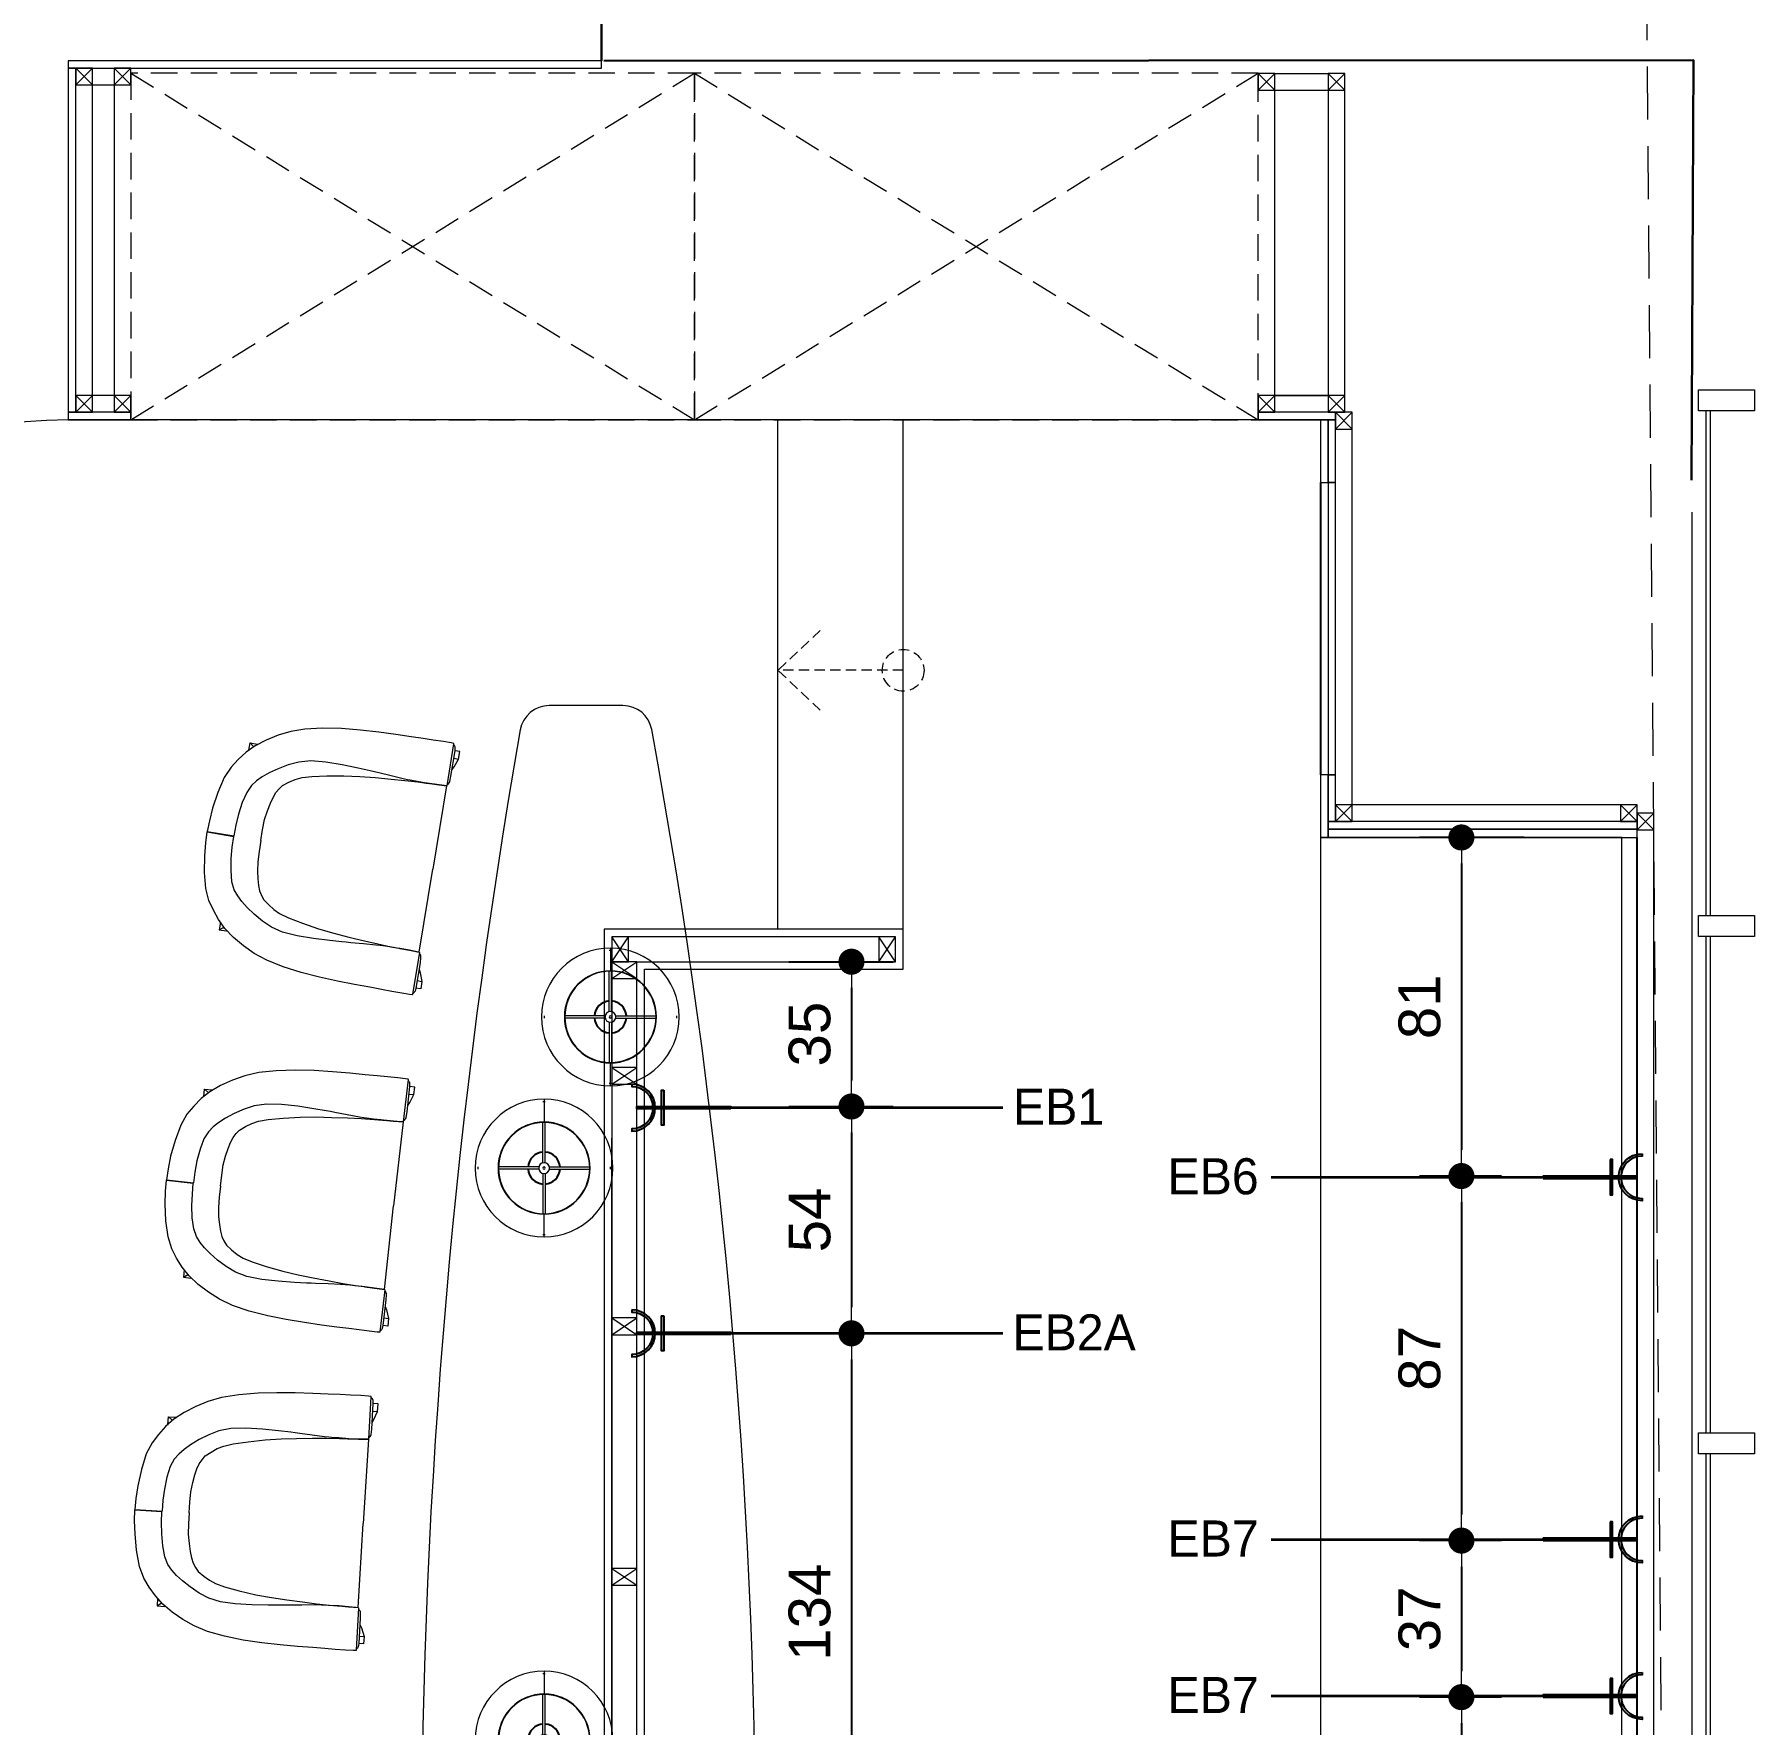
# Model space of a CAD drawing. Header units: centimetres. Extents: x 5488 to 20269, y -31398 to -19684.
# Drawn here: x 13490.3 to 13902.4, y -23624.4 to -23219.6 of the extents above; entities that cross this region are included whole.
import ezdxf
from ezdxf.enums import TextEntityAlignment as Align

# ---------------------------------------------------------------- set-up
doc = ezdxf.new("R2010")
doc.units = ezdxf.units.CM
doc.set_wipeout_variables(frame=1)
doc.header["$PDMODE"] = 1
doc.linetypes.add('( Hidden )', pattern=[0.375, 0.25, -0.125])
doc.linetypes.add('HIDDEN', pattern=[9.524999999999999, 6.35, -3.175])
doc.layers.add('200-InsPoint-3D', color=3, linetype='Continuous', plot=False)
doc.layers.add('ELEKTRİK', color=10, linetype='Continuous')
doc.layers.add('xxx_Autoxxx_Auto_Tefris_Silik', color=252, linetype='Continuous')
for name, color, linetype, lineweight in [('ELK', 1, 'Continuous', 35), ('Make2D$Visible$Curves$METAL', 132, 'Continuous', 0), ('Make2D$Visible$Tangents$Default', 40, 'Continuous', 0), ('xxx_Auto_Duvar_Duvar Plan Kesit', 7, 'Continuous', 30), ('xxx_Auto_Element_Dograma Cam', 140, 'Continuous', 9), ('xxx_Auto_FFE_UPHOLSTERY', 67, 'Continuous', 20), ('xxx_Auto_FFE_WOOD', 36, 'Continuous', 0), ('xxx_Auto_Kaplama_Ahşap', 34, 'Continuous', 0), ('xxx_Auto_Kaplama_Metal', 133, 'Continuous', 0), ('xxx_Auto_Konstruksiyon_Metal', 141, 'Continuous', 0), ('xxx_Auto_Merdiven_Merdiven', 163, 'Continuous', 15), ('xxx_Auto_Mobilya_Mermer', 21, 'Continuous', 15), ('xxx_Auto_Tefris_Silik', 252, 'Continuous', 13), ('xxx_Auto_Tefris_Tefris', 32, 'Continuous', 15)]:
    doc.layers.add(name, color=color, linetype=linetype, lineweight=lineweight)
doc.styles.add('AUTOBAN', font='')
doc.styles.add('TAKSİM', font='GOTHIC.TTF', dxfattribs={"height": 20})
doc.styles.get('AUTOBAN').set_extended_font_data('Helvetica Normal Tr')
doc.dimstyles.new('AUTO_DIM_1-50', dxfattribs={"dimtxt": 10, "dimasz": 6.25, "dimexe": 10, "dimexo": 10, "dimgap": 5, "dimtad": 1, "dimdec": 0, "dimzin": 0, "dimdsep": 46, "dimtxsty": 'AUTOBAN', "dimblk": 'DOT', "dimcen": 5, "dimclrd": 256, "dimclre": 256, "dimclrt": 256, "dimadec": 0, "dimazin": 0, "dimtfac": 1, "dimtdec": 0, "dimtix": 1, "dimtofl": 0, "dimtmove": 1, "dimatfit": 3, "dimfxl": 15, "dimfxlon": 1, "dimtolj": 1, "dimtzin": 0, "dimlwd": -1, "dimlwe": -1, "dimarcsym": 0})

# ---------------------------------------------------------------- blocks, each defined once
blk = doc.blocks.new('A$Cff1dd7f8')
at = {"layer": 'Make2D$Visible$Curves$METAL'}
for p, q in [((0.2732328347628936, 15.87295637635179), (-0.2732328347701696, 15.87295637635179)), ((-0.2732328347701696, 1.253636243458459), (-0.2732328347701696, 10.92609593551242)), ((0.2732328347628936, 1.253636243458459), (0.2732328347628936, 10.92609200894731)), ((-15.87295637656644, 0.2732328345482529), (-15.87295637656644, -0.2732328349775344)), ((-1.253377393892151, 0.2732328345482529), (-10.92589744630095, 0.2732328345482529)), ((1.253870128748531, 0.2732328345482529), (10.9258974462864, 0.2732328345482529)), ((15.87295637655916, -0.2732328349775344), (15.87295637655916, 0.2732328345482529)), ((-1.253380307163752, -0.2732328349775344), (-10.9258974462864, -0.2732328349775344)), ((-0.2732328347701696, -1.253636243458459), (-0.2732328347701696, -10.92573252727379)), ((0.2732328347628936, -1.253636243458459), (0.2732328347628936, -10.92573645383527)), ((1.253867215389619, -0.2732328349775344), (10.92589744627185, -0.2732328349775344)), ((-0.2732328347701696, -15.8729563767738), (0.2732328347628936, -15.8729563767738))]:
    blk.add_line(p, q, dxfattribs=at)
at = {"layer": 'Make2D$Visible$Curves$METAL', "extrusion": (0, 0, -1)}
for centre, radius in [((0, 0), 1.283066643983845), ((7.275957614183426e-12, 0), 0.2848867890329946)]:
    blk.add_circle(centre, radius, dxfattribs=at)
at = {"layer": 'Make2D$Visible$Tangents$Default'}
for p, q in [((0, 10.92931339054849), (0, 11.0353433047203)), ((0, -11.03534330472394), (0, -10.92931339054849))]:
    blk.add_line(p, q, dxfattribs=at)
at = {"layer": 'xxx_Auto_FFE_UPHOLSTERY'}
for p, q in [((0, 16.49999999999636), (0, 11.0353433047203)), ((0, -16.49999999999636), (0, -11.03534330472394))]:
    blk.add_line(p, q, dxfattribs=at)
for centre, radius, start, end in [((0, 0), 16.49999999999511, 90, 270), ((0, 0), 16.49999999999468, 270, 90), ((-7.275957614183426e-12, 0), 11.03534330472205, 90, 270), ((0, 0), 10.92931339054622, 90, 270), ((0, 0), 11.03534330472137, 270, 90), ((0, 0), 10.92931339054624, 270, 90)]:
    blk.add_arc(centre, radius, start, end, dxfattribs=at)
at = {"layer": 'xxx_Auto_FFE_WOOD', "lineweight": -3}
for centre, radius, start, end in [((-7.275957614183426e-12, 3.637978807091713e-12), 3.838265330786329, 94.08214108118798, 175.9164560713276), ((0, 3.637978807091713e-12), 3.838265330786175, 4.082141078054467, 85.9158123688737), ((-7.275957614183426e-12, -3.637978807091713e-12), 3.838265330785848, 184.0803807781987, 265.917858918812), ((-7.275957614183426e-12, 3.637978807091713e-12), 3.838265330788561, 274.086320684831, 355.9178589156785)]:
    blk.add_arc(centre, radius, start, end, dxfattribs=at)
blk = doc.blocks.new('MASA AYDINLATMA 1')
at = {"layer": 'xxx_Auto_Konstruksiyon_Metal'}
blk.add_blockref('A$Cff1dd7f8', (18518.08881804477, -30454.92704879188, -1.576971435546931), dxfattribs=at)
blk = doc.blocks.new('bar_tabla')
blk.add_wipeout([(8493.086191671964, -23936.262466913187), (8492.477129803923, -23936.18178919871), (8491.877488020282, -23936.048017064004), (8491.291885585064, -23935.86218100566), (8490.72483361197, -23935.62571258806), (8490.180700313578, -23935.340433415502), (8489.663677351376, -23935.008541099727), (8489.177747545837, -23934.632592330876), (8488.726654195263, -23934.21548318235), (8488.313872239767, -23933.760426801306), (8487.942581492518, -23933.270928656548), (8487.615642144447, -23932.750759534632), (8487.335572731137, -23932.203926492064), (8487.10453073161, -23931.634641987475), (8486.92429594845, -23931.047291431456), (8486.796256797332, -23930.44639940414), (8476.440201127178, -23862.684152797738), (8469.029101043836, -23794.536918446334), (8464.576868778846, -23726.132623390768), (8463.091862131378, -23657.5996772302), (8464.576868778846, -23589.06673106963), (8469.029101043836, -23520.662436014063), (8476.440201127176, -23452.51520166266), (8486.79625679733, -23384.752955056258), (8486.924295948449, -23384.15206302894), (8487.104530731609, -23383.564712472922), (8487.335572731135, -23382.995427968333), (8487.615642144445, -23382.448594925765), (8487.942581492516, -23381.92842580385), (8488.313872239765, -23381.438927659092), (8488.726654195261, -23380.983871278047), (8489.177747545835, -23380.56676212952), (8489.663677351375, -23380.19081336067), (8490.180700313576, -23379.858921044895), (8490.724833611968, -23379.57364187234), (8491.291885585062, -23379.337173454736), (8491.87748802028, -23379.151337396394), (8492.477129803921, -23379.01756526169), (8493.086191671962, -23378.93688754721), (8493.69998179395, -23378.909925743446), (8511.392033521683, -23378.909925743446), (8511.998770932156, -23378.936270337937), (8512.600941413759, -23379.015105824947), (8513.19401241302, -23379.145838807635), (8513.773519868515, -23379.327485255308), (8514.335101811981, -23379.558677910252), (8514.874531200967, -23379.837676579107), (8515.3877477359, -23380.162381231366), (8515.870888422063, -23380.530347806343), (8516.320316646468, -23380.938806609694), (8516.732649550739, -23381.384683160977), (8517.104783493969, -23381.86462133535), (8517.433917413922, -23382.375008625222), (8517.717573910695, -23382.912003331683), (8517.953617894182, -23383.471563481075), (8518.140272654942, -23384.049477249046), (8518.276133237556, -23384.641394663064), (8529.16996080023, -23452.38382146324), (8536.967452922883, -23520.552076423595), (8541.652429609523, -23589.004708668006), (8543.21516941345, -23657.5996772302), (8541.652429609523, -23726.19464579239), (8536.967452922883, -23794.647278036802), (8529.16996080023, -23862.815532997156), (8518.276133237556, -23930.557959797334), (8518.14027265494, -23931.149877211352), (8517.953617894178, -23931.727790979323), (8517.717573910693, -23932.287351128714), (8517.433917413919, -23932.82434583517), (8517.104783493965, -23933.334733125044), (8516.732649550735, -23933.81467129942), (8516.320316646466, -23934.260547850703), (8515.870888422061, -23934.66900665405), (8515.387747735898, -23935.036973229027), (8514.874531200965, -23935.361677881287), (8514.33510181198, -23935.640676550145), (8513.773519868513, -23935.871869205086), (8513.19401241302, -23936.05351565276), (8512.600941413759, -23936.184248635447), (8511.998770932156, -23936.263084122456), (8511.392033521683, -23936.28942871695), (8493.699981793952, -23936.28942871695)])
at = {"color": 0, "lineweight": -2, "ltscale": 100}
blk.add_lwpolyline([(8493.699981793952, -23936.28942871695), (8511.392033521683, -23936.28942871695, 0.3617938287667207), (8518.276133237556, -23930.55795979733, 0.09136574256456434), (8518.276133237556, -23384.64139466306, 0.3617938287667207), (8511.392033521683, -23378.90992574345), (8493.69998179395, -23378.90992574345, 0.3663756221309762), (8486.79625679733, -23384.75295505626, 0.08687806280788518), (8486.796256797332, -23930.44639940414, 0.3663756221309762)], format="xyb", close=True, dxfattribs=at)
at = {"layer": 'xxx_Auto_Kaplama_Ahşap'}
for p in [(-10009.70311069118, 7001.438421148239), (-10025.59611408161, 6965.231310032705), (-10025.59611408161, 6828.22440660758)]:
    blk.add_blockref('MASA AYDINLATMA 1', p, dxfattribs=at)
blk = doc.blocks.new('40_40_kutu profil')
at = {"layer": 'xxx_Auto_Konstruksiyon_Metal'}
blk.add_lwpolyline([(0.0001679028646321967, -4), (4.000167902864632, -4), (4, 0), (0, 0)], close=True, dxfattribs=at)
for points in [[(4.000167902864632, -4), (0, 0)], [(0.0001679028646321967, -4), (4, 0)]]:
    blk.add_lwpolyline(points, dxfattribs=at)
blk = doc.blocks.new('A$C19821016')
for points in [[(22.44048920782006, -61.0090202333231), (33.71055451543725, -61.00901563544357), (33.78069534895985, -60.9965148438896), (33.83082045573065, -60.95901444196898), (33.85852249318486, -60.2381606251256), (33.86139793345501, -58.1755995887961), (33.84255033592672, -55.43170722200375), (33.79860576906867, -52.6669135487391), (33.73707339253815, -49.45680767784688), (33.65896580158369, -45.37702522375002), (33.52197431638888, -40.74022165262431), (33.28380551592454, -35.859057675847), (32.84670019998885, -30.84781451082017), (32.11292205656537, -25.82077432861297), (31.11008015044354, -21.25182599201798), (29.86580261990639, -17.61485597962928), (28.36018421080371, -14.50832735804033), (26.57331585428983, -11.53070510119323), (24.59531985987269, -8.894269445760074), (22.51632235175202, -6.811296813710214), (20.2947411285113, -5.051698034385481), (17.95173435407378, -3.48197586099559), (14.93015788030243, -2.143560040492957), (10.70720175392125, -1.10759679752482), (6.354020586531988, -0.4161923235042195), (2.941776619118173, -0.1114299216606014), (0, 0), (-8.262786650448106e-06, -0.04298319035115128), (-0.01461591484257951, -0.07518768906811601), (-0.05846371977531817, -0.08592607975879218)], [(-22.55739179240481, -61.00902941227832), (-33.827457100022, -61.00902941227832), (-33.89759793864505, -60.99652864933887), (-33.94772306071536, -60.95902826786914), (-33.97542539225833, -60.23817446232715), (-33.97830167399661, -58.1756134271709), (-33.95945519590168, -55.4317210526915), (-33.91551175700442, -52.66692736149707), (-33.85398069010989, -49.4568214655028), (-33.77587476359622, -45.37703897953907), (-33.63888517009036, -40.74023535252491), (-33.40071836100833, -35.85907127858081), (-32.96361508952396, -30.84782793522754), (-32.22983899699466, -25.82078745366016), (-31.2269989548804, -21.25183870793262), (-29.98272290812747, -17.61486818791309), (-28.47710576640384, -14.50833895207325), (-26.69023862468021, -11.5307159662334), (-24.71224370585696, -8.894279503831058), (-22.63324704753177, -6.811306023606448), (-20.41166654216067, -5.051706337937503), (-18.06866040812747, -3.481983208665042), (-15.0470844803931, -2.143566155442386), (-10.82412877665774, -1.107601189622073), (-6.470947891342803, -0.4161949396220734), (-3.05870404826419, -0.1114311456767609), (-0.1169274746062001, -2.385058905929327e-08), (-0.1169191942826728, -0.04298321419992135), (-0.1023115290881833, -0.07518770695605781), (-0.05846371977531817, -0.08592607975879218)], [(-0.1169346111109917, -0.04294922580265848), (-0.1169346111109917, -7.225942635544925), (-0.1169346111109917, -7.202067047377568), (-0.1023200227500638, -7.184169793137698), (-0.05846372233645525, -7.178199791916995)], [(7.166438081185333e-06, -0.04294922580265848), (7.166438081185333e-06, -7.225942635544925), (7.166438081185333e-06, -7.202067047377568), (-0.0146074219228467, -7.184169793137698), (-0.05846372233645525, -7.178199791916995)], [(-23.24763871632422, -7.42686047420284), (-23.26189767775941, -7.416759490966797), (-25.27224504409787, -7.416761422211493), (-25.27218965335305, -9.383563995157601), (-25.20105037850044, -9.545786369859343)], [(-25.27224504409787, -7.416761422211493), (-24.59493600783753, -8.268869400024414), (-24.39732333117536, -8.578743330661382)], [(-22.55958630994246, -61.00902941227832), (-22.51957967236922, -60.95903017521778), (-22.47228505567, -60.26843264103809), (-22.41041257337019, -58.29664614201465), (-22.34125211194441, -55.68426325322071), (-22.35372998670027, -54.92947008610645), (-22.37625195935652, -53.00333979130664), (-22.39969708875105, -51.07266809941211), (-22.41195371106551, -50.37190439701953), (-22.49295690015242, -49.20993235112292), (-22.72262647107527, -45.89564325810352), (-22.95754697278426, -42.56603052616992), (-23.05430295422957, -41.35809137822071), (-23.13473393872664, -40.17320539952198), (-23.32067563489363, -36.91275169850269), (-23.47826459363387, -32.57976152897754), (-23.4736335511534, -28.17726614476123), (-23.14938428357527, -24.17651369572559), (-22.3481223817198, -21.04875185490528), (-21.16510846570418, -18.42441179753223), (-19.69560124829695, -15.93391802311817), (-18.18010785535262, -13.76853373051563), (-16.8591315980284, -12.11951830387989), (-15.55696465924666, -10.80996515751758), (-14.09789063886092, -9.662961983689456), (-12.11305692151473, -8.709266686448245), (-9.23361375287459, -7.979633355149417), (-6.015085482153154, -7.499422097214847), (-3.012998842748857, -7.293987298020511), (-0.1191291286486376, -7.225942635544925), (-0.1169346111109917, -7.225942635544925)], [(-23.26189767775941, -7.416759490966797), (-23.26189767775941, -7.441146699326055)], [(22.4404643477319, -61.00902941227832), (22.40045771015866, -60.95903017521778), (22.35316309345944, -60.26843264103809), (22.29129061115964, -58.29664614201465), (22.22213014973386, -55.68426325322071), (22.23460802448972, -54.92947008610645), (22.25712999714597, -53.00333979130664), (22.2805751265405, -51.07266809941211), (22.29283174885495, -50.37190439701953), (22.37383493794187, -49.20993235112292), (22.60350450886472, -45.89564325810352), (22.8384250105737, -42.56603052616992), (22.93518099201901, -41.35809137822071), (23.01561197651608, -40.17320539952198), (23.20155367268308, -36.91275169850269), (23.35914263142331, -32.57976152897754), (23.35451158894284, -28.17726614476305), (23.03026232136472, -24.17651369572741), (22.22900041950925, -21.0487518549071), (21.04598650349362, -18.42441179753405), (19.5764792860864, -15.93391802311999), (18.06098589314206, -13.76853373051745), (16.74000963581784, -12.1195183038817), (15.4378426970361, -10.8099651575194), (13.97876867665036, -9.662961983691275), (11.99393495930417, -8.709266686450064), (9.114491790664033, -7.979633355151236), (5.895963519942597, -7.499422097216666), (2.893876880538301, -7.293987298020511), (7.166438081185333e-06, -7.225942635544925)], [(23.13071127677358, -7.42686047420284), (23.14497023820877, -7.416759490966797), (25.15531760454724, -7.416761422211493), (25.15526221380242, -9.383563995157601), (25.0841229389498, -9.545786369859343)], [(23.14497023820877, -7.416759490966797), (23.14497023820877, -7.441146699326055)], [(25.15531760454724, -7.416761422211493), (24.4780085682869, -8.268869400024414), (24.28039589162472, -8.578743330661382)], [(-25.27224313674378, -9.383563995361328), (-25.07934186862622, -9.383563263287215)], [(25.15531569719315, -9.383563995361328), (24.96241442907558, -9.383563263289034)], [(-26.95255864102, -61.61902857297537), (-27.86001366376877, -62.05429267883301), (-30.04897850751877, -62.90637397766113), (-32.05932205915451, -62.9063478034077), (-32.05932205915451, -61.61762316557542)], [(-30.04898644959212, -61.6190294397893), (-30.04900321054993, -62.90637397733917)], [(26.83563120146937, -61.61902857297537), (27.74308622421813, -62.05429267883301), (29.93205106796813, -62.90637397766113), (31.94239461960387, -62.9063478034077), (31.94239461960387, -61.61762316557542)], [(29.93205901004148, -61.6190294397893), (29.93207577099929, -62.90637397733917)]]:
    blk.add_lwpolyline(points)
at = {"elevation": -1.971214294433667}
for points in [[(-0.05846558138728142, -14.48922157287598), (-2.981317143887281, -14.48922157287598), (-5.743293385952711, -14.58601760864258), (-8.183518987149, -14.92296600341797), (-10.26409588381648, -15.37605094909668), (-11.94712601229548, -15.82791137695312), (-13.30847797915339, -16.35544013977051), (-14.42402039095759, -17.03553009033203), (-15.45691452547908, -17.81680488586426), (-16.60385666415095, -19.34931373596191), (-17.6089225821197, -20.90572547912598), (-18.3897071890533, -22.60106372833252), (-19.11252365633845, -25.08364486694336), (-19.94369469210505, -29.00178527832031), (-20.70149956271052, -33.49360394477844), (-21.20422516390681, -37.69722175598145), (-21.55900074468445, -41.77080420598031), (-21.88651428744197, -46.02813339233398), (-22.12501546791646, -49.72882347550694), (-22.27199805203963, -53.203068028708), (-22.33123932406306, -55.39768981933594), (-22.33905945345759, -55.68998527526855), (-22.40821991488338, -58.3023681640625), (-22.47738037630916, -60.91475105285645), (-0.05846558138728142, -60.87828826904297)], [(-0.05846558138728142, -14.48922157287598), (2.864385981112719, -14.48922157287598), (5.626362223178148, -14.58601760864258), (8.066587824374437, -14.92296600341797), (10.14716472104192, -15.37605094909668), (11.83019484952092, -15.82791137695312), (13.19154681637883, -16.35544013977051), (14.30708922818303, -17.03553009033203), (15.33998336270452, -17.81680488586426), (16.48692550137639, -19.34931373596191), (17.49199141934514, -20.90572547912598), (18.27277602627873, -22.60106372833252), (18.99559249356389, -25.08364486694336), (19.82676352933049, -29.00178527832031), (20.58456839993596, -33.49360394477844), (21.08729400113225, -37.69722175598145), (21.44206958190989, -41.77080420598031), (21.76958312466741, -46.02813339233398), (22.00808430514189, -49.72882347550694), (22.15506688926507, -53.203068028708), (22.2143081612885, -55.39768981933594), (22.22212829068303, -55.68998527526855), (22.29128875210881, -58.3023681640625), (22.36044921353459, -60.91475105285645), (-0.05846558138728142, -60.87828826904297)]]:
    blk.add_lwpolyline(points, dxfattribs=at)
for points in [[(-22.86046862717922, -61.00902941227832, -0.2248433294335341), (-23.77753990888596, -61.5302791595459), (-25.23238152265549, -61.61902809143066), (-32.04581040143967, -61.6190299987793), (-32.89820069074631, -61.5302791595459, -0.1677319104943436), (-33.60453691308976, -61.00902941227832, -0.1677319104943436)], [(22.74354118762858, -61.00902941227832, 0.2248433294335341), (23.66061246933532, -61.5302791595459), (25.11545408310485, -61.61902809143066), (31.92888296188903, -61.6190299987793), (32.78127325119567, -61.5302791595459, 0.1677319104943436), (33.48760947353912, -61.00902941227832, 0.1677319104943436)]]:
    blk.add_lwpolyline(points, format="xyb")
blk = doc.blocks.new('A$C67A25700')
at = {"color": 0}
blk.add_wipeout([(22.564627395776274, 3.6035648822053616), (22.865509711788643, 3.6035920171375935), (23.78262799845387, 3.0824249776376647), (25.23747761006873, 2.993807250331251), (26.957654721480644, 2.993961902161324), (27.865148994630566, 2.5587796364850703), (30.054215377065756, 1.7068957544507342), (32.064534217496025, 1.7070770541237152), (32.06441799210178, 2.995827860646699), (32.903288743203106, 3.083247520201354), (33.60957795400765, 3.604560965952899), (33.83249814003359, 3.6045810699065655), (33.90263785099481, 3.6170881584142194), (33.95275959090852, 3.654593060242398), (33.983087183088244, 6.438010647339581), (33.96938697108246, 8.406797303593123), (33.90551396234512, 12.68853339233194), (33.809288597456046, 17.688202188177897), (33.72887655095302, 20.94504650073022), (33.522794772260795, 26.313929328527905), (33.069419679775706, 32.58053401632833), (32.80064186742035, 34.89740749031008), (32.65850676486087, 35.87054947590042), (32.3123357704602, 38.24064330056233), (31.94402552606096, 40.10279229859346), (31.538606646005938, 41.94908939027058), (31.228454521661636, 43.361537091463035), (29.983850481470107, 46.99839538223418), (28.477953184970474, 50.10478882205729), (26.690817514965897, 53.08225064800376), (25.201446003213967, 55.06703621407316), (25.272628392890873, 55.22927472887967), (25.272452925067444, 57.19607729420378), (23.247840230841543, 57.18579049209428), (22.416567983725688, 57.973004630505955), (20.989356748826054, 59.10321581915976), (20.22227433780293, 59.68755108651475), (18.068513462242915, 61.13020583980813), (15.046816842274891, 62.46835038816441), (11.497127578105285, 63.338811924380764), (7.548840183053857, 64.02378132801705), (6.470524505929328, 64.19494816205939), (3.0582531917440607, 64.49940422313692), (1.587359886214837, 64.55498713244543), (0.11646658068561243, 64.61057004175419), (0.11647759054372137, 64.56762084062153), (0.10185741599450845, 64.53538104082222), (0.05801057529342903, 64.52463871366868), (0.014161802102919105, 64.5353731499224), (-0.0004641865338585061, 64.56761034549615), (-0.000460893447566316, 64.61055952055543), (-0.3537941811165232, 64.59714389429001), (-1.1222824154761888, 64.56796535011773), (-1.8539093949343113, 64.54018638203075), (-2.653403321217341, 64.50983059023011), (-2.9422274513464246, 64.49886429658729), (-4.382143065094852, 64.37012825339168), (-5.703921731851037, 64.25195427575488), (-6.3544439200285465, 64.19379416434444), (-9.898423185737272, 63.6305854501468), (-10.707562715722961, 63.50199710351093), (-14.930425397066468, 62.465653019415164), (-17.951881154139205, 61.12696470488302), (-20.29474635438334, 59.557031234897885), (-22.302816366132287, 57.96624883859227), (-23.144762160519786, 57.19171274134356), (-25.155109518507967, 57.19152950785442), (-25.154930235975666, 55.22472694287434), (-25.08372284807259, 55.06251098952158), (-25.829793411816937, 54.06789997249954), (-26.395226360512336, 53.31410285532269), (-26.48526004156958, 53.194076016798775), (-26.57273674838163, 53.07745796408701), (-27.05456163697683, 52.27438491976792), (-27.466036655262972, 51.5885662677711), (-28.192188287673098, 50.3782659784402), (-28.359336562146265, 50.09967457145543), (-28.783258899888807, 49.224798483829964), (-29.32560722718836, 48.10551898267936), (-29.657307659717887, 47.4209672361959), (-29.864674804283236, 46.99301017900191), (-30.210810771672147, 45.98097155312495), (-30.48664956779451, 45.17446907290685), (-30.866922754117628, 44.06261942651973), (-31.10862433130579, 43.35592796681158), (-31.47210072935064, 41.6992157842141), (-31.768277819644236, 40.34925139494567), (-32.11105418486363, 38.78688920796397), (-32.42190802748589, 36.65591618398329), (-32.89754225674223, 33.14965067978255), (-32.932514913536394, 32.7482845750805), (-33.15536726028036, 30.19070426708212), (-33.30877189779288, 28.178935173972107), (-33.460625521176006, 25.060985909026357), (-33.53590189558354, 23.285360222963767), (-33.61627041890844, 20.556759523500787), (-33.665791280603024, 18.68171246167804), (-33.71682296664899, 16.00356152745318), (-33.773078178812916, 13.05384249921093), (-33.81616439642014, 10.558199261836222), (-33.847312079335595, 7.803853421567467), (-33.855081424048294, 5.4006260095592395), (-33.83966717475836, 4.008919967440164), (-33.825783651154865, 3.6484943096316726), (-33.775655162631516, 3.610998428374188), (-33.705513202016476, 3.598503962488735), (-33.48256815978256, 3.5985102918481005), (-32.77618493164463, 3.077324247305782), (-31.937298426385947, 2.990055895511773), (-31.937198982277746, 1.7013312616260023), (-29.926838657530492, 1.701486390567858), (-27.28424278475527, 2.7714380679586625), (-26.830534902272795, 2.9891110392071383), (-25.110357790947727, 2.9892666541282793), (-23.65552418689538, 3.0781467898670627), (-22.738499917563573, 3.599479240663406), (-22.435447939815695, 3.5995157502212365), (-22.395420950647168, 3.6495094183449908), (-22.355416447478696, 3.693792148674838), (-11.689830955488139, 3.7121008448544472), (2.33735375802466, 3.728783568228927), (14.371834928358787, 3.7102956601598933), (22.15593117456718, 3.6983373834575985)], dxfattribs=at)
at = {"color": 0, "xscale": -1, "rotation": 0.00516719330883042}
blk.add_blockref('A$C19821016', (-0.0004608934486896032, 64.6105595205554), dxfattribs=at)
blk = doc.blocks.new('A$C50025146')
at = {"layer": 'ELEKTRİK'}
for points in [[(16.0258407970905, 9.846670621633166), (16.5885051934838, 9.846670621633166), (16.5885051934838, 1.406704675742731), (16.0258407970905, 1.406704675742731)], [(6.940050297998823e-05, 5.345355450490388), (6.940050297998823e-05, 5.908019846885509), (22.50664525620232, 5.908019846885509), (22.50664525620232, 5.345355450490388)]]:
    blk.add_hatch(color=256, dxfattribs=at).paths.add_polyline_path(points)
h = blk.add_hatch(color=256, dxfattribs=at)
edge = h.paths.add_edge_path()
edge.add_line((23.70435837441619, 11.25333161261187), (23.70435837441619, 10.69066721622039))
edge.add_ellipse((23.70435837441619, 5.626687648689767), major_axis=(3.580774291992597, -3.580774291992606), ratio=0.9999999999999413, start_angle=134.9999999999983, end_angle=314.9999999999983)
edge.add_line((23.70435837441619, 0.5627080811555061), (23.70435837441619, 4.368476402305532e-05))
edge.add_ellipse((23.70435837441619, 5.626687648689767), major_axis=(3.978638102213783, 3.978638102213774), ratio=0.9999999999999128, start_angle=45.0000000000025, end_angle=225.0000000000025, ccw=False)
for points, elevation in [([(16.0258407970905, 1.406704675742731), (16.0258407970905, 9.846670621633166), (16.5885051934838, 9.846670621633166), (16.5885051934838, 1.406704675742731)], 4.791194770819646e-08), ([(6.940050297998823e-05, 5.908019846885509), (22.50664525620232, 5.908019846885509), (22.50664525620232, 5.345355450490388), (6.940050297998823e-05, 5.345355450490388)], 4.794507297291503e-08)]:
    blk.add_lwpolyline(points, close=True, dxfattribs=dict(at, elevation=elevation))
at = {"layer": 'ELEKTRİK', "elevation": 4.798666618537076e-08}
blk.add_lwpolyline([(23.70435837441437, 4.368476402305532e-05), (23.70435837441619, 0.5627080811555061, -0.9999999999999944), (23.70435837441619, 10.69066721622039), (23.70435837441619, 11.25333161261187, 0.9999999999999944)], format="xyb", close=True, dxfattribs=at)
blk = doc.blocks.new('_DOT')
at = {"color": 0, "linetype": 'ByBlock', "lineweight": 0}
blk.add_line((-0.5, 1e-16), (-1, 2e-16), dxfattribs=at)
at = {"linetype": 'ByBlock', "lineweight": 0, "const_width": 0.5}
blk.add_lwpolyline([(-0.25, 0, 1), (0.25, 0, 1)], format="xyb", close=True, dxfattribs=at)
blk = doc.blocks.new('*D324')
at = {"transparency": 16777216}
for p, q in [((13847.12619090523, -23411.94657527739), (13822.12619090523, -23411.94657527739)), ((13832.12619090523, -23418.19657527739), (13832.12619090523, -23486.79686667752)), ((13841.70224471804, -23493.04686667752), (13822.12619090523, -23493.04686667752))]:
    blk.add_line(p, q, dxfattribs=at)
at = {"layer": 'Defpoints', "color": 0, "transparency": 16777216}
for p in [(13874.20882057376, -23411.94657527739), (13832.12619090523, -23493.04686667752), (13851.70224471804, -23493.04686667752)]:
    blk.add_point(p, dxfattribs=at)
at = {"transparency": 16777216, "xscale": 6.25, "yscale": 6.25, "zscale": 6.25}
for p, rotation in [((13832.12619090523, -23411.94657527739), 90), ((13832.12619090523, -23493.04686667752), 270)]:
    blk.add_blockref('_DOT', p, dxfattribs=dict(at, rotation=rotation))
at = {"transparency": 16777216, "insert": (13822.12619090522, -23452.49672097745), "char_height": 10, "attachment_point": 5, "rotation": 90, "style": 'AUTOBAN'}
blk.add_mtext('\\A1;81', dxfattribs=at)
blk = doc.blocks.new('*D325')
at = {"transparency": 16777216}
for p, q in [((13841.70224471804, -23493.04686667752), (13822.12619090524, -23493.04686667752)), ((13832.12619090524, -23499.29686667752), (13832.12619090524, -23574.11561014962)), ((13841.70224471804, -23580.36561014962), (13822.12619090524, -23580.36561014962))]:
    blk.add_line(p, q, dxfattribs=at)
at = {"layer": 'Defpoints', "color": 0, "transparency": 16777216}
for p in [(13851.70224471804, -23493.04686667752), (13832.12619090524, -23580.36561014962), (13851.70224471804, -23580.36561014962)]:
    blk.add_point(p, dxfattribs=at)
at = {"transparency": 16777216, "xscale": 6.25, "yscale": 6.25, "zscale": 6.25}
for p, rotation in [((13832.12619090524, -23493.04686667752), 90), ((13832.12619090524, -23580.36561014962), 270)]:
    blk.add_blockref('_DOT', p, dxfattribs=dict(at, rotation=rotation))
at = {"transparency": 16777216, "insert": (13822.12619090523, -23536.70623841357), "char_height": 10, "attachment_point": 5, "rotation": 90, "style": 'AUTOBAN'}
blk.add_mtext('\\A1;87', dxfattribs=at)
blk = doc.blocks.new('*D326')
at = {"transparency": 16777216}
for p, q in [((13841.70224471804, -23580.36561014962), (13822.12619090526, -23580.36561014962)), ((13832.12619090526, -23586.61561014962), (13832.12619090526, -23611.61037277993)), ((13841.70224471804, -23617.86037277993), (13822.12619090526, -23617.86037277993))]:
    blk.add_line(p, q, dxfattribs=at)
at = {"layer": 'Defpoints', "color": 0, "transparency": 16777216}
for p in [(13851.70224471804, -23580.36561014962), (13832.12619090526, -23617.86037277993), (13851.70224471804, -23617.86037277993)]:
    blk.add_point(p, dxfattribs=at)
at = {"transparency": 16777216, "xscale": 6.25, "yscale": 6.25, "zscale": 6.25}
for p, rotation in [((13832.12619090526, -23580.36561014962), 90), ((13832.12619090526, -23617.86037277993), 270)]:
    blk.add_blockref('_DOT', p, dxfattribs=dict(at, rotation=rotation))
at = {"transparency": 16777216, "insert": (13822.12619090525, -23599.11299146478), "char_height": 10, "attachment_point": 5, "rotation": 90, "style": 'AUTOBAN'}
blk.add_mtext('\\A1;37', dxfattribs=at)
blk = doc.blocks.new('*D327')
at = {"transparency": 16777216}
for p, q in [((13841.70224471804, -23617.86037277993), (13822.12619090527, -23617.86037277993)), ((13832.12619090527, -23624.11037277993), (13832.12619090527, -23659.5816313615)), ((13841.70224471804, -23665.8316313615), (13822.12619090527, -23665.8316313615))]:
    blk.add_line(p, q, dxfattribs=at)
at = {"layer": 'Defpoints', "color": 0, "transparency": 16777216}
for p in [(13851.70224471804, -23617.86037277993), (13832.12619090527, -23665.8316313615), (13851.70224471804, -23665.8316313615)]:
    blk.add_point(p, dxfattribs=at)
at = {"transparency": 16777216, "xscale": 6.25, "yscale": 6.25, "zscale": 6.25}
for p, rotation in [((13832.12619090527, -23617.86037277993), 90), ((13832.12619090527, -23665.8316313615), 270)]:
    blk.add_blockref('_DOT', p, dxfattribs=dict(at, rotation=rotation))
at = {"transparency": 16777216, "insert": (13822.12619090526, -23641.84600207071), "char_height": 10, "attachment_point": 5, "rotation": 90, "style": 'AUTOBAN'}
blk.add_mtext('\\A1;48', dxfattribs=at)
blk = doc.blocks.new('*D334')
at = {"transparency": 16777216}
for p, q in [((13671.02712164288, -23441.71162584583), (13696.02712164288, -23441.71162584583)), ((13686.02712164288, -23447.96162584583), (13686.02712164288, -23470.13546285923)), ((13671.02712164288, -23476.38546285923), (13696.02712164288, -23476.38546285923))]:
    blk.add_line(p, q, dxfattribs=at)
at = {"layer": 'Defpoints', "color": 0, "transparency": 16777216}
for p in [(13634.60872927734, -23441.71162584583), (13657.11530513306, -23476.38546285923), (13686.02712164288, -23476.38546285923)]:
    blk.add_point(p, dxfattribs=at)
at = {"transparency": 16777216, "xscale": 6.25, "yscale": 6.25, "zscale": 6.25}
for p, rotation in [((13686.02712164288, -23441.71162584583), 90), ((13686.02712164288, -23476.38546285923), 270)]:
    blk.add_blockref('_DOT', p, dxfattribs=dict(at, rotation=rotation))
at = {"transparency": 16777216, "insert": (13676.02712164287, -23459.04854435253), "char_height": 10, "attachment_point": 5, "rotation": 90, "style": 'AUTOBAN'}
blk.add_mtext('\\A1;35', dxfattribs=at)
blk = doc.blocks.new('*D335')
at = {"transparency": 16777216}
for p, q in [((13671.0271216429, -23476.38546285923), (13696.0271216429, -23476.38546285923)), ((13686.0271216429, -23482.63546285923), (13686.0271216429, -23524.47067180092)), ((13671.0271216429, -23530.72067180092), (13696.0271216429, -23530.72067180092))]:
    blk.add_line(p, q, dxfattribs=at)
at = {"layer": 'Defpoints', "color": 0, "transparency": 16777216}
for p in [(13657.11530513306, -23476.38546285923), (13657.63608154019, -23530.72067180092), (13686.0271216429, -23530.72067180092)]:
    blk.add_point(p, dxfattribs=at)
at = {"transparency": 16777216, "xscale": 6.25, "yscale": 6.25, "zscale": 6.25}
for p, rotation in [((13686.0271216429, -23476.38546285923), 90), ((13686.0271216429, -23530.72067180092), 270)]:
    blk.add_blockref('_DOT', p, dxfattribs=dict(at, rotation=rotation))
at = {"transparency": 16777216, "insert": (13676.02712164289, -23503.55306733007), "char_height": 10, "attachment_point": 5, "rotation": 90, "style": 'AUTOBAN'}
blk.add_mtext('\\A1;54', dxfattribs=at)
blk = doc.blocks.new('*D336')
at = {"transparency": 16777216}
for p, q in [((13671.02712164291, -23530.72067180092), (13696.02712164291, -23530.72067180092)), ((13686.02712164291, -23536.97067180092), (13686.02712164291, -23658.09546977098)), ((13671.02712164291, -23664.34546977098), (13696.02712164291, -23664.34546977098))]:
    blk.add_line(p, q, dxfattribs=at)
at = {"layer": 'Defpoints', "color": 0, "transparency": 16777216}
for p in [(13657.63608154019, -23530.72067180092), (13657.88219927734, -23664.34546977098), (13686.02712164291, -23664.34546977098)]:
    blk.add_point(p, dxfattribs=at)
at = {"transparency": 16777216, "xscale": 6.25, "yscale": 6.25, "zscale": 6.25}
for p, rotation in [((13686.02712164291, -23530.72067180092), 90), ((13686.02712164291, -23664.34546977098), 270)]:
    blk.add_blockref('_DOT', p, dxfattribs=dict(at, rotation=rotation))
at = {"transparency": 16777216, "insert": (13676.0271216429, -23597.53307078595), "char_height": 10, "attachment_point": 5, "rotation": 90, "style": 'AUTOBAN'}
blk.add_mtext('\\A1;134', dxfattribs=at)

msp = doc.modelspace()

# ---------------------------------------------------------------- linework, layer by layer
at = {"layer": 'ELK', "color": 1}
for p, q in [((13786.51867419155, -23493.32819887573), (13874.20882057375, -23493.3281988757)), ((13786.51867419155, -23580.08427795144), (13874.20882057375, -23580.08427795141)), ((13786.51867419155, -23617.57904058174), (13874.20882057375, -23617.57904058171))]:
    msp.add_line(p, q, dxfattribs=at)
at = {"layer": 'xxx_Auto_Duvar_Duvar Plan Kesit'}
for points in [[(13626.14094138205, -23225.90961931767), (13627.93882275731, -22786.71722942087), (13654.2430281963, -22786.71722942087)], [(13626.67550810345, -23225.94993833271), (13887.70080372358, -23225.72925589557), (13887.26699331365, -23326.36813765449)]]:
    msp.add_lwpolyline(points, dxfattribs=at)
at = {"layer": 'xxx_Auto_Element_Dograma Cam'}
for points in [[(13888.91300238567, -23309.7387900675), (13888.91300238567, -23304.7387900675), (13902.35898625961, -23304.7387900675), (13902.35898625961, -23309.7387900675)], [(13888.91300238567, -23435.65901408037), (13888.91300238567, -23430.65901408037), (13902.35898625961, -23430.65901408037), (13902.35898625961, -23435.65901408037)], [(13888.91300238567, -23559.57923809323), (13888.91300238567, -23554.57923809324), (13902.35898625961, -23554.57923809324), (13902.35898625961, -23559.57923809323)]]:
    msp.add_lwpolyline(points, close=True, dxfattribs=at)
for points in [[(13890.78098920619, -23430.65901408037), (13890.78098920619, -23309.7387900675)], [(13891.78098920619, -23430.65901408037), (13891.78098920619, -23309.7387900675)], [(13887.40865267089, -24049.32448307136), (13887.40865267089, -23334.04706329626)], [(13890.78098920619, -23554.57923809324), (13890.78098920619, -23435.65901408037)], [(13891.78098920619, -23554.57923809324), (13891.78098920619, -23435.65901408037)], [(13890.78098920619, -23678.4994621061), (13890.78098920619, -23559.57923809323)], [(13891.78098920619, -23678.4994621061), (13891.78098920619, -23559.57923809323)]]:
    msp.add_lwpolyline(points, dxfattribs=at)
at = {"layer": 'xxx_Auto_Kaplama_Ahşap'}
for points in [[(13498.40516435784, -23227.70961931767), (13626.14094138205, -23227.70961931767), (13626.14094138205, -23225.90961931767), (13498.40516435784, -23225.90961931767)], [(13498.40516435784, -23310.10961931767), (13500.20516435783, -23310.10961931767), (13500.20516435783, -23227.70961931767), (13498.40516435784, -23227.70961931767)], [(13498.40516435784, -23311.90961931767), (13513.40516435784, -23311.90961931767), (13513.40516435784, -23310.10961931767), (13498.40516435784, -23310.10961931767)], [(13783.40516435784, -23311.90961931767), (13801.99957716463, -23311.90891412214), (13801.99957716463, -23310.10891412214), (13783.40516435784, -23310.10891412213)], [(13798.41075141257, -23326.9092667199), (13800.20516428861, -23326.9092667199), (13800.20516428859, -23311.9092667199), (13798.41075141257, -23311.9092667199)], [(13800.2051642886, -23326.9092667199), (13801.99957716464, -23326.9092667199), (13801.99957716463, -23311.9092667199), (13800.2051642886, -23311.9092667199)], [(13800.20516428859, -23396.94657527738), (13801.99957716463, -23396.94657527738), (13801.99957716462, -23326.9092667199), (13800.20516428859, -23326.9092667199)], [(13798.41075141256, -23411.94657527738), (13800.20516428861, -23411.94657527738), (13800.20516428859, -23396.94657527738), (13798.41075141256, -23396.94657527738)], [(13800.20516428859, -23408.14657527739), (13801.99957716463, -23408.14657527739), (13801.99957716462, -23396.94657527738), (13800.20516428859, -23396.94657527738)], [(13800.20516428862, -23409.94657527739), (13874.20882057375, -23409.94657527739), (13874.20882057375, -23408.14657527739), (13800.20516428862, -23408.14657527739)], [(13798.41075141256, -23906.13186837157), (13870.52865267087, -23906.13186837157), (13870.52865267087, -23411.94657527739), (13798.41075141256, -23411.94657527739)]]:
    msp.add_lwpolyline(points, close=True, dxfattribs=at)
at = {"layer": 'xxx_Auto_Kaplama_Metal'}
for points in [[(13504.2053322607, -23231.70961931767), (13509.40499645497, -23231.70961931767), (13509.40499645497, -23306.10961931767), (13504.2053322607, -23306.10961931767)], [(13787.40516436134, -23232.92128856323), (13800.20508004079, -23232.92128856323), (13800.20508004079, -23306.10837682593), (13787.40516436134, -23306.10837682593)]]:
    msp.add_lwpolyline(points, close=True, dxfattribs=at)
for points in [[(13787.40499645848, -23228.92128856323), (13800.20508006333, -23228.92128856675)], [(13804.20508003375, -23306.10820892307), (13804.2052479662, -23232.92128856675)]]:
    msp.add_lwpolyline(points, dxfattribs=at)
at = {"layer": 'xxx_Auto_Konstruksiyon_Metal'}
for points in [[(13787.4049964585, -23306.10891411861), (13800.20508004079, -23306.10837682593)], [(13874.20865267089, -23404.14657527738), (13805.99974506752, -23404.14657527739), (13805.99974506752, -23314.10891412214)], [(13878.20864922849, -23907.93186837158), (13878.20882057375, -23410.14657527738)], [(13692.60872927734, -23441.71162584582), (13696.60872927734, -23435.71162584582)], [(13696.60872927734, -23441.71162584582), (13692.60872927734, -23435.71162584582)]]:
    msp.add_lwpolyline(points, dxfattribs=at)
msp.add_lwpolyline([(13692.60872927734, -23441.71162584582), (13696.60872927734, -23441.71162584582), (13696.60872927734, -23435.71162584582), (13692.60872927734, -23435.71162584582)], close=True, dxfattribs=at)
at = {"layer": 'xxx_Auto_Merdiven_Merdiven'}
msp.add_lwpolyline([(13698.40872927733, -23442.07189151707), (13698.40872927733, -23311.90992574344)], dxfattribs=at)
at = {"layer": 'xxx_Auto_Merdiven_Merdiven', "linetype": '( Hidden )', "ltscale": 10}
for points in [[(13678.56095199267, -23362.36317224989), (13668.40872927733, -23371.90991956348)], [(13698.40872927733, -23371.90992574344), (13668.40872927733, -23371.90992574344)]]:
    msp.add_lwpolyline(points, dxfattribs=at)
msp.add_circle((13698.40872927733, -23371.90992574344), 5, dxfattribs=at)
at = {"layer": 'xxx_Auto_Mobilya_Mermer'}
msp.add_lwpolyline([(13800.20516428862, -23411.94657527738), (13874.20882057375, -23411.94657527739), (13874.20882057375, -23409.94657527739), (13800.20516428862, -23409.94657527739)], close=True, dxfattribs=at)
at = {"layer": 'xxx_Auto_Tefris_Silik', "linetype": 'HIDDEN'}
for points in [[(13648.40516435784, -23228.90961931767), (13513.40516435784, -23228.90961931767), (13513.40516435784, -23311.90961931767), (13648.40516435784, -23311.90961931767)], [(13783.40516435784, -23228.90961931767), (13648.40516435784, -23228.90961931767), (13648.40516435784, -23311.90961931767), (13783.40516435784, -23311.90961931767)]]:
    msp.add_lwpolyline(points, close=True, dxfattribs=at)
for points in [[(13513.40516435784, -23228.90961931767), (13648.40516435784, -23311.90961931767)], [(13513.40516435923, -23311.90961931767), (13648.40516435784, -23228.90961931767)], [(13648.40516435784, -23228.90961931767), (13783.40516435784, -23311.90961931767)], [(13648.40516435784, -23311.90961931767), (13783.40516435784, -23228.90961931767)]]:
    msp.add_lwpolyline(points, dxfattribs=at)
at = {"layer": 'xxx_Autoxxx_Auto_Tefris_Silik'}
for points in [[(13798.41075141257, -23326.9092667199), (13798.41075141256, -23396.94657527738)], [(13874.20882057375, -23906.13186837158), (13874.20882057375, -23411.94657527739)]]:
    msp.add_lwpolyline(points, dxfattribs=at)

# ---------------------------------------------------------------- block references
at = {"layer": 'ELEKTRİK', "xscale": -1, "rotation": 180}
for p in [(13851.70217531753, -23487.70151122702, -4.794507297291503e-08), (13851.70217531753, -23574.45759030273, -4.794507297291503e-08), (13851.70217531753, -23611.95235293303, -4.794507297291503e-08)]:
    msp.add_blockref('A$C50025146', p, dxfattribs=at)
at = {"layer": 'xxx_Auto_Kaplama_Ahşap'}
for name, p in [('40_40_kutu profil', (13500.20516435783, -23227.70961931767)), ('40_40_kutu profil', (13500.20516435783, -23227.70961931767)), ('40_40_kutu profil', (13509.40499645497, -23227.7096193212)), ('40_40_kutu profil', (13509.40499645497, -23227.7096193212)), ('40_40_kutu profil', (13783.40499645848, -23228.92128856323)), ('40_40_kutu profil', (13800.20508006333, -23228.92128856675)), ('40_40_kutu profil', (13500.20516435783, -23306.10961931415)), ('40_40_kutu profil', (13509.40499645497, -23306.10961931767)), ('40_40_kutu profil', (13783.4049964585, -23306.10891411861)), ('40_40_kutu profil', (13800.20508006335, -23306.10891412213)), ('40_40_kutu profil', (13801.99957716463, -23310.1092667199)), ('bar_tabla', (5119.896593948606, -1.438421148275665)), ('40_40_kutu profil', (13801.99957716465, -23404.14657527739)), ('40_40_kutu profil', (13870.20865267089, -23404.14657527738)), ('40_40_kutu profil', (13874.20865267089, -23406.14657527738))]:
    msp.add_blockref(name, p, dxfattribs=at)

# ---------------------------------------------------------------- texts
at = {"layer": 'ELK', "color": 1, "style": 'TAKSİM'}
for s, p in [('EB1', (13735.64140031522, -23480.76022879191)), ('EB6', (13772.64752954946, -23497.4216326102)), ('EB2A', (13739.35240792223, -23534.8141055354)), ('EB7', (13772.64752954946, -23584.1777116859)), ('EB7', (13772.64752954946, -23621.6724743162))]:
    msp.add_text(s, height=8.64, dxfattribs=at).set_placement(p, align=Align.CENTER)

# ---------------------------------------------------------------- dimensions: what is measured, and where the dimension line sits
for base, p1, p2, picture, middle in [((13832.12619090523, -23493.04686667752), (13874.20882057375, -23411.94657527739), (13851.70224471804, -23493.04686667751), '*D324', (13822.12619090522, -23452.49672097745)), ((13832.12619090524, -23580.36561014962), (13851.70224471804, -23493.04686667751), (13851.70224471804, -23580.36561014962), '*D325', (13822.12619090523, -23536.70623841357)), ((13832.12619090526, -23617.86037277993), (13851.70224471804, -23580.36561014962), (13851.70224471804, -23617.86037277992), '*D326', (13822.12619090525, -23599.11299146478)), ((13832.12619090527, -23665.8316313615), (13851.70224471804, -23617.86037277992), (13851.70224471804, -23665.83163136149), '*D327', (13822.12619090526, -23641.84600207071))]:
    dim = msp.add_linear_dim(base=base, p1=p1, p2=p2, angle=90, dimstyle='AUTO_DIM_1-50')
    dim.commit()
    dim.dimension.update_dxf_attribs({"geometry": picture, "text_midpoint": middle})

# ---------------------------------------------------------------- next in the draw order: linework, layer by layer
at = {"layer": '200-InsPoint-3D'}
msp.add_point((13633.2979507822, -23613.94688170316, 0.9999999999999893), dxfattribs=at)
at = {"layer": 'ELK', "color": 1}
for p, q in [((13722.29887565954, -23476.66679505744), (13634.60872927734, -23476.66679505741)), ((13722.29887565954, -23530.72067180093), (13634.60872927734, -23530.7206718009))]:
    msp.add_line(p, q, dxfattribs=at)
at = {"layer": 'xxx_Auto_Kaplama_Ahşap'}
for points in [[(13698.40872927733, -23443.51162584582), (13698.40872927733, -23433.91162584582), (13626.80872927734, -23433.91162584582), (13626.80872927734, -23884.16657743927), (13698.40872927733, -23884.16657743927), (13698.40872927733, -23874.56657357489), (13636.40872927733, -23874.56672678778), (13636.40872927733, -23443.51162584582)], [(13696.60872927734, -23441.71162584582), (13696.60872927734, -23435.71162584582), (13628.60872927734, -23435.71162584582), (13628.60872927734, -23882.36657743928), (13696.60872927734, -23882.36657743928), (13696.60872927734, -23876.36657743928), (13634.60872927733, -23876.36673065217), (13634.60872927734, -23441.71162584582)]]:
    msp.add_lwpolyline(points, close=True, dxfattribs=at)
at = {"layer": 'xxx_Auto_Konstruksiyon_Metal'}
for points in [[(13628.60872927734, -23441.71162584582), (13632.60872927734, -23441.71162584582), (13632.60872927734, -23435.71162584582), (13628.60872927734, -23435.71162584582)], [(13628.60872927733, -23441.71162584582), (13628.60872927733, -23445.71162584582), (13634.60872927733, -23445.71162584582), (13634.60872927733, -23441.71162584582)], [(13628.60872927732, -23467.0393368847), (13628.60872927732, -23471.0393368847), (13634.60872927732, -23471.0393368847), (13634.60872927732, -23467.0393368847)], [(13628.60872927732, -23527.0393368847), (13628.60872927732, -23531.0393368847), (13634.60872927732, -23531.0393368847), (13634.60872927732, -23527.0393368847)], [(13628.60872927732, -23587.0393368847), (13628.60872927732, -23591.0393368847), (13634.60872927732, -23591.0393368847), (13634.60872927732, -23587.0393368847)]]:
    msp.add_lwpolyline(points, close=True, dxfattribs=at)
for points in [[(13628.60872927734, -23441.71162584582), (13632.60872927734, -23435.71162584582)], [(13632.60872927734, -23441.71162584582), (13628.60872927734, -23435.71162584582)], [(13628.60872927733, -23441.71162584582), (13634.60872927733, -23445.71162584582)], [(13628.60872927733, -23445.71162584582), (13634.60872927733, -23441.71162584582)], [(13628.60872927732, -23467.0393368847), (13634.60872927732, -23471.0393368847)], [(13628.60872927732, -23471.0393368847), (13634.60872927732, -23467.0393368847)], [(13628.60872927732, -23527.0393368847), (13634.60872927732, -23531.0393368847)], [(13628.60872927732, -23531.0393368847), (13634.60872927732, -23527.0393368847)], [(13628.60872927732, -23587.0393368847), (13634.60872927732, -23591.0393368847)], [(13628.60872927732, -23591.0393368847), (13634.60872927732, -23587.0393368847)]]:
    msp.add_lwpolyline(points, dxfattribs=at)
at = {"layer": 'xxx_Auto_Merdiven_Merdiven'}
msp.add_lwpolyline([(13798.41075141258, -23311.90951665854), (13498.37678402107, -23311.90951665859, 0.4142135623730525), (13398.37678402108, -23411.90951665859), (13398.37678402108, -23957.56258021549)], format="xyb", dxfattribs=at)
for points in [[(13668.40872927733, -23433.91162584582), (13668.40872927733, -23311.90992574344)], [(13628.52865267084, -23483.94688170316), (13628.52865267087, -23941.3260782509)]]:
    msp.add_lwpolyline(points, dxfattribs=at)
at = {"layer": 'xxx_Auto_Merdiven_Merdiven', "linetype": '( Hidden )', "ltscale": 10}
msp.add_lwpolyline([(13678.56095199267, -23381.45666687708), (13668.40872927733, -23371.90991956348)], dxfattribs=at)
at = {"layer": 'xxx_Auto_Tefris_Silik', "linetype": 'HIDDEN', "ltscale": 2}
msp.add_lwpolyline([(13886.5740712805, -24402.00044009159), (13866.9236433986, -22062.73262043269), (13463.71018801417, -22063.10549290837), (11962.07574463018, -22094.24632784801)], dxfattribs=at)

# ---------------------------------------------------------------- next in the draw order: block references
at = {"layer": 'ELEKTRİK', "rotation": 180}
for p in [(13657.11537453355, -23471.04010740873, -4.794507297291816e-08), (13657.11537453355, -23525.09398415223, -4.794507297291816e-08)]:
    msp.add_blockref('A$C50025146', p, dxfattribs=at)

# ---------------------------------------------------------------- next in the draw order: dimensions: what is measured, and where the dimension line sits
for base, p1, p2, picture, middle in [((13686.02712164288, -23476.38546285923), (13634.60872927734, -23441.71162584582), (13657.11530513305, -23476.38546285922), '*D334', (13676.02712164287, -23459.04854435253)), ((13686.0271216429, -23530.72067180092), (13657.11530513305, -23476.38546285922), (13657.63608154018, -23530.72067180091), '*D335', (13676.02712164289, -23503.55306733007)), ((13686.02712164291, -23664.34546977098), (13657.63608154018, -23530.72067180091), (13657.88219927734, -23664.34546977097), '*D336', (13676.0271216429, -23597.53307078595))]:
    dim = msp.add_linear_dim(base=base, p1=p1, p2=p2, angle=90, dimstyle='AUTO_DIM_1-50')
    dim.commit()
    dim.dimension.update_dxf_attribs({"geometry": picture, "text_midpoint": middle})

# ---------------------------------------------------------------- next in the draw order: block references
at = {"layer": 'xxx_Auto_Tefris_Tefris', "zscale": 0.7999999999999998}
for p, xscale, yscale, rotation in [((13589.03101670777, -23420.10814761843), 0.8999999999999996, 0.8999999999999996, 80.61686771826541), ((13579.68989388671, -23500.57542494704), 0.8999999999999997, 0.8999999999999997, 83.56670382042297), ((13572.41493927272, -23576.51556226566), 0.8999999999999996, 0.8999999999999996, 86.54929767223105)]:
    msp.add_blockref('A$C67A25700', p, dxfattribs=dict(at, xscale=xscale, yscale=yscale, rotation=rotation))

# ---------------------------------------------------------------- next in the draw order: block references
for p, xscale, yscale, rotation in [((13589.03101670777, -23420.10814761843), 0.8999999999999996, 0.8999999999999996, 80.61686771826541), ((13579.68989388671, -23500.57542494704), 0.8999999999999997, 0.8999999999999997, 83.56670382042297), ((13572.41493927272, -23576.51556226566), 0.8999999999999996, 0.8999999999999996, 86.54929767223105)]:
    msp.add_blockref('A$C67A25700', p, dxfattribs=dict(at, xscale=xscale, yscale=yscale, rotation=rotation))

doc.saveas('drawing.dxf')
